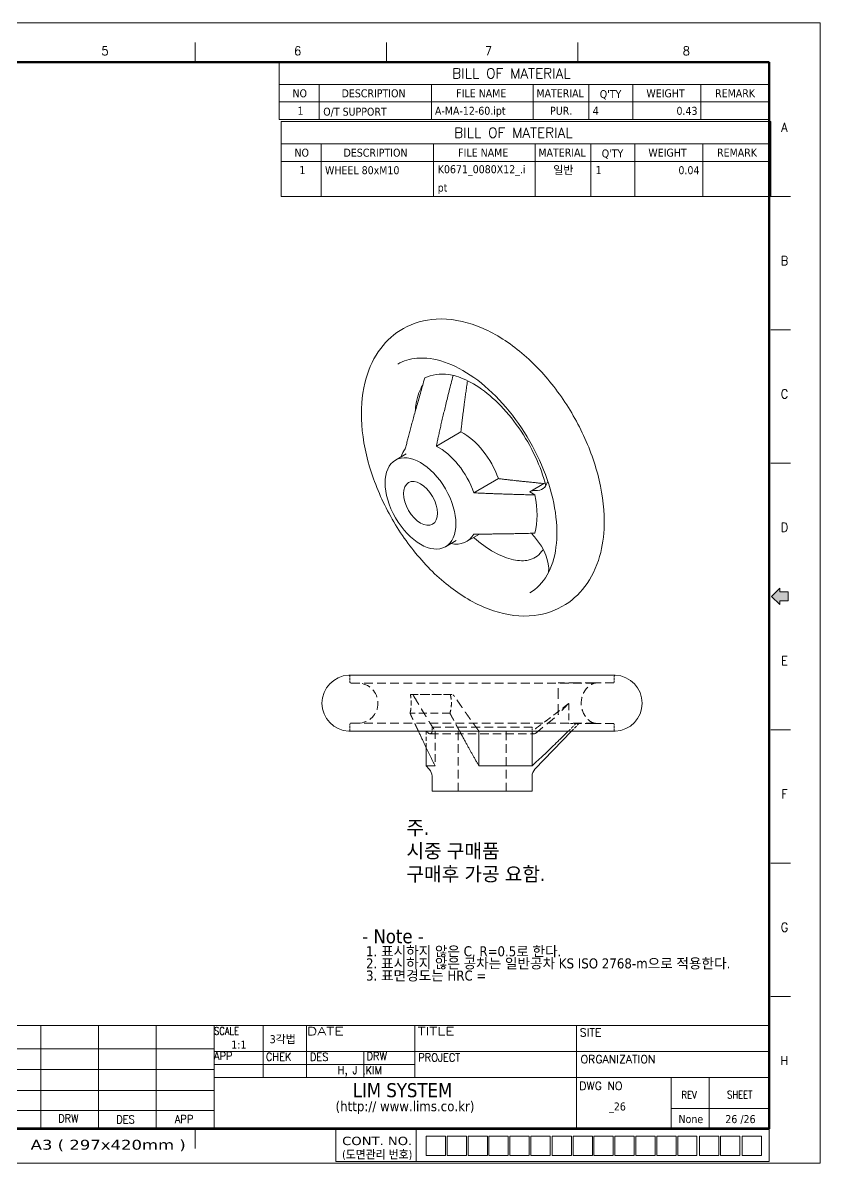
# Model space of a CAD drawing. Header units: millimetres. Extents: x 6 to 414, y 6 to 291.
# Drawn here: x 214.8 to 414, y 6 to 291 of the extents above; entities that cross this region are included whole.
import ezdxf
from ezdxf.enums import TextEntityAlignment as Align

# ---------------------------------------------------------------- set-up
doc = ezdxf.new("R2010")
doc.units = ezdxf.units.MM
doc.linetypes.add('HIDDEN', pattern=[9.525, 6.35, -3.175])
doc.layers.get('0').update_dxf_attribs({"lineweight": 18})
for name, color, linetype, lineweight in [('SkizziergeometrieWIN-ISO', 7, 'Continuous', 50), ('가는실선_A4', 7, 'Continuous', 5), ('굵은실선_A3', 7, 'Continuous', 18), ('제목(ISO)', 7, 'Continuous', 50)]:
    doc.layers.add(name, color=color, linetype=linetype, lineweight=lineweight)
doc.layers.add('가는실선_A3', color=9, linetype='Continuous', lineweight=5, true_color=0x808080)
doc.layers.add('가는파선_A3', color=7, linetype='HIDDEN', lineweight=13, true_color=0x008000)
doc.styles.add('A3_DS_PartList', font='RomanC.shx')
doc.styles.add('A3_DS_TB02', font='tahoma.ttf')
doc.styles.add('ROMANC_61', font='ROMANC.shx')
doc.styles.add('주 텍스트 (ISO)', font='tahoma.ttf')
doc.styles.add('주문자_A3(3.5)', font='tahoma.ttf')
doc.styles.add('텍스트 스타일12', font='tahoma.ttf')
doc.styles.add('텍스트 스타일171', font='ROMANC.shx', dxfattribs={"width": 0.9})
doc.styles.add('텍스트 스타일206', font='ROMANC.shx', dxfattribs={"width": 1.11072})
doc.styles.add('텍스트 스타일208', font='ROMANC.shx', dxfattribs={"width": 1.194322})
doc.styles.add('텍스트 스타일211', font='ROMANC.shx', dxfattribs={"width": 0.9})
doc.styles.add('텍스트 스타일213', font='RomanC.shx', dxfattribs={"width": 0.9})
doc.styles.add('텍스트 스타일233', font='RomanC.shx')
doc.styles.add('텍스트 스타일36', font='ROMANC.shx', dxfattribs={"width": 0.941937})
doc.styles.add('텍스트 스타일42', font='tahoma.ttf', dxfattribs={"width": 1.378837})
doc.styles.add('텍스트 스타일46', font='tahoma.ttf', dxfattribs={"width": 0.862937})
doc.styles.add('텍스트 스타일48', font='tahoma.ttf', dxfattribs={"width": 1.258573})
doc.styles.add('텍스트 스타일65', font='romans.shx', dxfattribs={"width": 0.8})

# ---------------------------------------------------------------- blocks, each defined once
blk = doc.blocks.new('경계 A3_경계')
blk.add_hatch(color=7).paths.add_polyline_path([(405.98, 148.76), (403.92, 148.76), (403.92, 149.72), (401.86, 147.66), (403.92, 145.6), (403.92, 146.56), (405.98, 146.56)])
for p, q in [((403.92, 149.72), (401.86, 147.66)), ((403.92, 148.76), (403.92, 149.72)), ((405.98, 148.76), (403.92, 148.76)), ((405.98, 146.56), (405.98, 148.76)), ((401.86, 147.66), (403.92, 145.6)), ((403.92, 146.56), (405.98, 146.56)), ((403.92, 145.6), (403.92, 146.56)), ((292.99, 6.43), (292.99, 14.6))]:
    blk.add_line(p, q)
at = {"color": 7}
for p, q in [((403.92, 149.72), (401.86, 147.66)), ((403.92, 148.76), (403.92, 149.72)), ((405.98, 148.76), (403.92, 148.76)), ((405.98, 146.56), (405.98, 148.76)), ((401.86, 147.66), (403.92, 145.6)), ((403.92, 145.6), (403.92, 146.56)), ((403.92, 146.56), (405.98, 146.56))]:
    blk.add_line(p, q, dxfattribs=at)
at = {"layer": 'SkizziergeometrieWIN-ISO', "lineweight": 18}
for p, q in [((6, 291), (414, 291)), ((414, 291), (414, 6)), ((414, 6), (6, 6))]:
    blk.add_line(p, q, dxfattribs=at)
at = {"layer": '가는실선_A3', "color": 7}
for p, q in [((257.9, 281.16), (257.9, 286.06)), ((305.67, 281.16), (305.67, 286.06)), ((353.45, 281.16), (353.45, 286.06)), ((401.71, 247.62), (406.61, 247.62)), ((401.71, 214.3), (406.61, 214.3)), ((401.71, 180.98), (406.61, 180.98)), ((401.71, 114.34), (406.61, 114.34)), ((401.71, 81.02), (406.61, 81.02)), ((401.71, 47.7), (406.61, 47.7)), ((257.9, 14.6), (257.9, 9.7)), ((313.09, 14.6), (313.09, 6.55)), ((401.22, 14.6), (401.22, 6.43)), ((315.58, 12.77), (315.58, 7.95)), ((315.58, 12.77), (320.4, 12.77)), ((320.4, 12.77), (320.4, 7.95)), ((320.81, 12.77), (320.81, 7.95)), ((320.81, 12.77), (325.63, 12.77)), ((325.63, 12.77), (325.63, 7.95)), ((326.03, 12.77), (326.03, 7.95)), ((326.03, 12.77), (330.86, 12.77)), ((330.86, 12.77), (330.86, 7.95)), ((331.26, 12.77), (336.09, 12.77)), ((331.26, 12.77), (331.26, 7.95)), ((336.09, 12.77), (336.09, 7.95)), ((336.49, 12.77), (336.49, 7.95)), ((336.49, 12.77), (341.31, 12.77)), ((341.31, 12.77), (341.31, 7.95)), ((341.72, 12.77), (341.72, 7.95)), ((341.72, 12.77), (346.54, 12.77)), ((346.54, 12.77), (346.54, 7.95)), ((347.03, 12.77), (351.86, 12.77)), ((347.03, 12.77), (347.03, 7.95)), ((351.86, 12.77), (351.86, 7.95)), ((352.26, 12.77), (352.26, 7.95)), ((352.26, 12.77), (357.09, 12.77)), ((357.09, 12.77), (357.09, 7.95)), ((357.49, 12.77), (357.49, 7.95)), ((357.49, 12.77), (362.31, 12.77)), ((362.31, 12.77), (362.31, 7.95)), ((362.72, 12.77), (362.72, 7.95)), ((362.72, 12.77), (367.54, 12.77)), ((367.54, 12.77), (367.54, 7.95)), ((367.94, 12.77), (372.77, 12.77)), ((367.94, 12.77), (367.94, 7.95)), ((372.77, 12.77), (372.77, 7.95)), ((373.17, 12.77), (373.17, 7.95)), ((373.17, 12.77), (378, 12.77)), ((378, 12.77), (378, 7.95)), ((378.4, 12.77), (378.4, 7.95)), ((378.4, 12.77), (383.22, 12.77)), ((383.22, 12.77), (383.22, 7.95)), ((383.88, 12.77), (388.7, 12.77)), ((383.88, 12.77), (383.88, 7.95)), ((388.7, 12.77), (388.7, 7.95)), ((389.1, 12.77), (389.1, 7.95)), ((389.1, 12.77), (393.93, 12.77)), ((393.93, 12.77), (393.93, 7.95)), ((394.55, 12.77), (394.55, 7.95)), ((394.55, 12.77), (399.37, 12.77)), ((399.37, 12.77), (399.37, 7.95)), ((292.99, 6.43), (401.22, 6.43)), ((315.58, 7.95), (320.4, 7.95)), ((320.81, 7.95), (325.63, 7.95)), ((326.03, 7.95), (330.86, 7.95)), ((331.26, 7.95), (336.09, 7.95)), ((336.49, 7.95), (341.31, 7.95)), ((341.72, 7.95), (346.54, 7.95)), ((347.03, 7.95), (351.86, 7.95)), ((352.26, 7.95), (357.09, 7.95)), ((357.49, 7.95), (362.31, 7.95)), ((362.72, 7.95), (367.54, 7.95)), ((367.94, 7.95), (372.77, 7.95)), ((373.17, 7.95), (378, 7.95)), ((378.4, 7.95), (383.22, 7.95)), ((383.88, 7.95), (388.7, 7.95)), ((389.1, 7.95), (393.93, 7.95)), ((394.55, 7.95), (399.37, 7.95))]:
    blk.add_line(p, q, dxfattribs=at)
at = {"layer": '가는실선_A3', "color": 7, "lineweight": 60}
for p, q in [((401.22, 281.16), (19.02, 281.16)), ((401.22, 14.6), (401.22, 281.16)), ((19.02, 14.6), (401.22, 14.6))]:
    blk.add_line(p, q, dxfattribs=at)
at = {"layer": '가는실선_A3', "color": 7, "style": '텍스트 스타일36', "width": 0.941937}
for s, p in [('5', (235.33, 283.98)), ('6', (283.45, 283.98)), ('7', (331.14, 283.98)), ('8', (380.55, 283.98)), ('A', (405.08, 264.88)), ('B', (405.08, 231.56)), ('C', (405.08, 198.24)), ('D', (405.08, 164.92)), ('E', (405.08, 131.6)), ('F', (405.08, 98.28)), ('G', (405.08, 64.96)), ('H', (405.08, 31.64))]:
    blk.add_text(s, height=2.2, dxfattribs=at).set_placement(p, align=Align.MIDDLE_CENTER)
at = {"layer": '가는실선_A3', "color": 7}
for s, height, style, width, p, p2 in [('A3 ( 297x420mm )', 2.463, '텍스트 스타일42', 1.378315, (216.76, 9.38), (255.51, 9.38)), ('CONT. NO.', 2.084, '텍스트 스타일48', 1.258564, (294.58, 10.53), (312.09, 10.53)), ('(도면관리 번호)', 2.084, '텍스트 스타일46', 0.982376, (294.58, 7.15), (312.09, 7.15))]:
    blk.add_text(s, height=height, dxfattribs=dict(at, style=style, width=width)).set_placement(p, p2, align=Align.FIT)
blk = doc.blocks.new('제목 블록 A3_표제란')
at = {"layer": '가는실선_A4', "lineweight": 13}
for p, q in [((25.42, 38.66), (269.12, 38.66)), ((208.17, 38.66), (208.17, 13.12)), ((269.12, 38.66), (407.77, 38.63)), ((25.42, 32.81), (269.12, 32.81))]:
    blk.add_line(p, q, dxfattribs=at)
at = {"layer": '가는실선_A4'}
for p, q in [((25.42, 13.12), (25.42, 38.66)), ((52.65, 38.66), (52.65, 13.12)), ((97.69, 38.66), (97.69, 13.12)), ((106.58, 37.75), (104.15, 34.26)), ((109.02, 34.26), (106.58, 37.75)), ((116.56, 13.12), (116.56, 38.69)), ((225.83, 38.66), (225.83, 12.86)), ((240.26, 38.66), (240.26, 12.86)), ((254.69, 38.66), (254.69, 13.12)), ((281.38, 38.66), (281.38, 25.66)), ((292.25, 38.65), (292.25, 25.66)), ((319.29, 38.65), (319.29, 25.66)), ((407.76, 13.12), (407.77, 38.63)), ((104.15, 34.26), (109.02, 34.26)), ((36.93, 32.81), (36.93, 19.82)), ((66.8, 32.81), (66.8, 17.47)), ((82.25, 32.81), (82.25, 17.47)), ((106.58, 31.55), (104.15, 28.06)), ((109.02, 28.06), (106.58, 31.55)), ((306.52, 32.15), (306.52, 25.66)), ((97.69, 30.03), (25.42, 30.03)), ((30.98, 29.24), (32.59, 29.24)), ((31.78, 28.13), (30.98, 29.24)), ((32.59, 29.24), (31.78, 28.13)), ((30.19, 26.66), (31.8, 26.66)), ((30.99, 25.55), (30.19, 26.66)), ((31.8, 26.66), (30.99, 25.55)), ((31.8, 26.66), (33.4, 26.66)), ((32.6, 25.55), (31.8, 26.66)), ((33.4, 26.66), (32.6, 25.55)), ((104.15, 28.06), (109.02, 28.06)), ((106.58, 26.57), (104.15, 23.08)), ((109.02, 23.08), (106.58, 26.57)), ((97.69, 25.05), (25.42, 25.05)), ((29.38, 24.16), (30.98, 24.16)), ((30.18, 23.05), (29.38, 24.16)), ((30.98, 24.16), (30.18, 23.05)), ((30.98, 24.16), (32.59, 24.16)), ((31.79, 23.05), (30.98, 24.16)), ((32.59, 24.16), (31.79, 23.05)), ((32.59, 24.16), (34.2, 24.16)), ((33.39, 23.05), (32.59, 24.16)), ((34.2, 24.16), (33.39, 23.05)), ((104.15, 23.08), (109.02, 23.08)), ((28.59, 21.34), (30.19, 21.34)), ((29.39, 20.23), (28.59, 21.34)), ((30.19, 21.34), (29.39, 20.23)), ((30.19, 21.34), (31.8, 21.34)), ((31, 20.23), (30.19, 21.34)), ((31.8, 21.34), (31, 20.23)), ((31.8, 21.34), (33.41, 21.34)), ((32.6, 20.23), (31.8, 21.34)), ((33.41, 21.34), (32.6, 20.23)), ((33.41, 21.34), (35.01, 21.34)), ((34.21, 20.23), (33.41, 21.34)), ((35.01, 21.34), (34.21, 20.23)), ((106.58, 21.34), (104.15, 17.85)), ((109.02, 17.85), (106.58, 21.34)), ((97.69, 19.82), (25.42, 19.82)), ((36.93, 19.82), (36.93, 13.12)), ((104.15, 17.85), (109.02, 17.85)), ((25.42, 13.12), (407.76, 13.12)), ((208.17, 13.12), (25.42, 13.12))]:
    blk.add_line(p, q, dxfattribs=at)
at = {"layer": '가는실선_A4', "color": 7}
for p, q in [((269.12, 13.12), (269.12, 38.66)), ((359.7, 38.64), (359.69, 13.12)), ((269.12, 32.15), (407.77, 32.15)), ((269.09, 27.68), (25.42, 27.68)), ((407.76, 25.66), (269.12, 25.66)), ((383.36, 25.66), (383.36, 13.12)), ((269.12, 22.4), (25.42, 22.4)), ((269.12, 17.47), (52.65, 17.47)), ((383.36, 17.91), (407.76, 17.92))]:
    blk.add_line(p, q, dxfattribs=at)
at = {"layer": '가는실선_A4', "color": 7, "linetype": 'Continuous'}
blk.add_line((392.85, 25.66), (392.85, 13.12), dxfattribs=at)
at = {"layer": '가는실선_A4'}
for centre, start, end in [((30.81, 31.11), 0, 180), ((32.21, 31.11), 180, 0)]:
    blk.add_arc(centre, 0.698, start, end, dxfattribs=at)
at = {"layer": '제목(ISO)', "color": 208, "lineweight": 5, "true_color": 0x400040}
blk.add_line((269.12, 28.95), (319.29, 28.95), dxfattribs=at)
at = {"layer": '가는실선_A3', "color": 7, "style": '텍스트 스타일12'}
blk.add_attdef('질량\\P1;_001', (38.45, 15.71), '', height=2, dxfattribs=at)
at = {"layer": '가는실선_A4', "color": 7}
for s, height, style, width, p in [('SCALE', 1.911, '텍스트 스타일65', 0.8, (269.12, 36.36)), ('CLASS OF FINISH', 2, '텍스트 스타일171', 0.9, (26.97, 34.81)), ('GENERAL TOL(MACHINE)', 2, '텍스트 스타일171', 0.9, (53.76, 34.67)), ('4', 1.5, '텍스트 스타일211', 0.9, (105.83, 34.98)), ('OVER0.5', 1.5, '텍스트 스타일211', 0.9, (54.63, 30.6)), ('UNDER6', 1.5, '텍스트 스타일211', 0.9, (69.75, 30.85)), ('APP', 2, '텍스트 스타일171', 0.9, (269.12, 30.05)), ('CHEK', 2, '텍스트 스타일171', 0.9, (282.07, 29.86)), ('DES', 2, '텍스트 스타일171', 0.9, (293.07, 29.82)), ('DRW', 2, '텍스트 스타일171', 0.9, (307.23, 30.03)), ('PROJECT', 2, '텍스트 스타일171', 0.9, (320.13, 29.68)), ('50S', 1.5, '텍스트 스타일211', 0.9, (42.49, 28.11)), ('6', 1.5, '텍스트 스타일211', 0.9, (56.81, 28.15)), ('30', 1.5, '텍스트 스타일211', 0.9, (71.73, 28.22)), ('3', 1.5, '텍스트 스타일211', 0.9, (105.83, 28.78)), ('H, J ,KIM', 2, '텍스트 스타일171', 0.9, (300.03, 26.54)), ('12.5S', 1.5, '텍스트 스타일211', 0.9, (42.49, 25.76)), ('30', 1.5, '텍스트 스타일211', 0.9, (56.81, 25.8)), ('120', 1.5, '텍스트 스타일211', 0.9, (71.73, 25.86)), ('3.2S', 1.5, '텍스트 스타일211', 0.9, (42.49, 23.12)), ('120', 1.5, '텍스트 스타일211', 0.9, (56.81, 23.16)), ('315', 1.5, '텍스트 스타일211', 0.9, (71.73, 23.23)), ('2', 1.5, '텍스트 스타일211', 0.9, (105.83, 23.8)), ('0.8S', 1.5, '텍스트 스타일211', 0.9, (42.49, 20.48)), ('160', 1.5, '텍스트 스타일211', 0.9, (56.81, 20.52)), ('1000', 1.5, '텍스트 스타일213', 0.9, (71.72, 20.59)), ('1', 1.5, '텍스트 스타일211', 0.9, (105.83, 18.57)), ('REV', 1.911, '텍스트 스타일65', 0.8, (385.9, 20.39)), ('SHEET', 1.911, '텍스트 스타일65', 0.8, (397.3, 20.42)), ('Weight', 2, '텍스트 스타일171', 0.9, (26.97, 15.76)), ('315', 1.5, '텍스트 스타일213', 0.9, (56.81, 17.94)), ('2000', 1.5, '텍스트 스타일211', 0.9, (71.72, 18.01)), ('OVER 2000', 1.5, '텍스트 스타일211', 0.9, (56.81, 13.87)), ('50S', 1.5, '텍스트 스타일211', 0.9, (71.73, 13.94)), ('REV NO', 2, '텍스트 스타일171', 0.9, (101.23, 14.1)), ('REVISION NOTE', 2, '텍스트 스타일171', 0.9, (148.38, 14.33)), ('DATE', 2, '텍스트 스타일171', 0.9, (213.9, 14.44)), ('DRW', 2, '텍스트 스타일171', 0.9, (230.19, 14.46)), ('DES', 2, '텍스트 스타일171', 0.9, (244.7, 14.2)), ('APP', 2, '텍스트 스타일171', 0.9, (259.32, 14.27))]:
    blk.add_text(s, height=height, dxfattribs=dict(at, style=style, width=width)).set_placement(p)
for s, style, width, p, p2 in [('DATE', '텍스트 스타일208', 1.22262, (292.31, 36.23), (301.51, 36.23)), ('TITLE', '텍스트 스타일206', 1.136317, (320.02, 36.23), (329.22, 36.23))]:
    blk.add_text(s, height=2, dxfattribs=dict(at, style=style, width=width)).set_placement(p, p2, align=Align.FIT)
at = {"layer": '가는실선_A4', "color": 7, "style": '텍스트 스타일233'}
for s, p in [('SITE', (360.5, 35.93)), ('ORGANIZATION', (360.7, 29.24)), ('DWG NO', (360.36, 22.57))]:
    blk.add_text(s, height=2, dxfattribs=at).set_placement(p)
at = {"layer": '가는실선_A4', "color": 7}
for s, insert, char_height, attachment_point, style in [('\\fTahoma|b0|i0;\\H2.0000;3각법', (283.03, 35.14), 2, 4, '주문자_A3(3.5)'), ('\\fAIGDT|b0|i0;\\W0.90;\\H1.5000;`\\fTahoma|b0|i0;\\W0.90;\\H1.5000;0.2', (85.63, 30.47), 1.5, 7, 'ROMANC_61'), ('\\fAIGDT|b0|i0;\\W0.90;\\H1.5000;`\\fTahoma|b0|i0;\\W0.90;\\H1.5000;0.1', (85.63, 27.69), 1.5, 7, 'ROMANC_61'), ('\\fAIGDT|b0|i0;\\W0.90;\\H1.5000;`\\fTahoma|b0|i0;\\W0.90;\\H1.5000;0.3', (85.63, 25.34), 1.5, 7, 'ROMANC_61'), ('\\fAIGDT|b0|i0;\\W0.90;\\H1.5000;`\\fTahoma|b0|i0;\\W0.90;\\H1.5000;0.5', (85.63, 22.71), 1.5, 7, 'ROMANC_61'), ('\\fAIGDT|b0|i0;\\W0.90;\\H1.5000;`\\fTahoma|b0|i0;\\W0.90;\\H1.5000;0.8', (85.62, 20.06), 1.5, 7, 'ROMANC_61'), ('\\fAIGDT|b0|i0;\\W0.90;\\H1.5000;`\\fTahoma|b0|i0;\\W0.90;\\H1.5000;1.2', (85.62, 17.48), 1.5, 7, 'ROMANC_61'), ('\\fAIGDT|b0|i0;\\W0.90;\\H1.5000;`\\fTahoma|b0|i0;\\W0.90;\\H1.5000;1.5', (85.63, 13.42), 1.5, 7, 'ROMANC_61')]:
    blk.add_mtext(s, dxfattribs=dict(at, insert=insert, char_height=char_height, attachment_point=attachment_point, style=style))
at = {"layer": '가는실선_A4', "char_height": 2, "style": '주 텍스트 (ISO)'}
for s, insert, attachment_point in [('\\fTahoma|b0|i0;\\H2.0000;_26 ', (369.91, 18.11), 5), ('\\fTahoma|b0|i0;\\H2.0000;26 /26 ', (400.63, 16.28), 2)]:
    blk.add_mtext(s, dxfattribs=dict(at, insert=insert, attachment_point=attachment_point))
at = {"layer": '가는실선_A4', "color": 7, "style": '텍스트 스타일12'}
blk.add_attdef('SCALE_001', (273.43, 32.87), '', height=2, dxfattribs=at)
blk.add_attdef('설명', text='', height=2, dxfattribs=at).set_placement((331.27, 35.73), align=Align.MIDDLE_LEFT)
blk.add_attdef('프로젝트', text='', height=2, dxfattribs=at).set_placement((340.77, 28.27), align=Align.MIDDLE_CENTER)
at = {"layer": '가는실선_A4', "style": '텍스트 스타일12'}
blk.add_attdef('리비전_번호_001', (385.16, 14.29), '', height=2, dxfattribs=at)
at = {"layer": '제목(ISO)', "char_height": 3.5, "attachment_point": 1, "style": '주 텍스트 (ISO)'}
for s, insert, line_spacing_factor in [('- Note -\\P{\\H0.71429x; 1. \\fGulim|b0|i0|c129|p50;표시하지 않은 \\fTahoma|b0|i0|c129|p34;C, R=0.5\\fGulim|b0|i0|c129|p50;로 한다\\fTahoma|b0|i0|c129|p34;.\\H1.54068x; \\H0.64906x;\\P 2. \\fGulim|b0|i0|c129|p50;표시하지 않은 공차는 일반공차 \\fTahoma|b0|i0|c129|p34;KS ISO 2768-m\\fGulim|b0|i0|c129|p50;으로 적용한다\\fTahoma|b0|i0|c129|p34;.\\H1.32612x; \\H0.75408x;\\P 3. \\fGulim|b0|i0|c129|p50;표면경도는 \\fTahoma|b0|i0|c129|p34;HRC = \\H1.31974x; }', (306.15, 62.72), 0.727683), ('{\\H1x;    LIM SYSTEM\\H0.71429x;  \\P (http:// www.lims.co.kr)\\H1.44773x; }', (298.53, 24.26), 0.771785)]:
    blk.add_mtext(s, dxfattribs=dict(at, insert=insert, line_spacing_factor=line_spacing_factor))
at = {"layer": '제목(ISO)', "style": '텍스트 스타일12'}
for tag, p in [('관리자', (373.93, 36.39)), ('공급업자', (383.08, 28.64))]:
    blk.add_attdef(tag, text='', height=2, dxfattribs=at).set_placement(p, align=Align.TOP_LEFT)
blk = doc.blocks.new('BILL OF MATERIAL6')
at = {"layer": '가는실선_A4'}
for p, q in [((401.22, 281.16), (278.87, 281.16)), ((278.87, 281.16), (278.87, 275.59)), ((401.22, 281.16), (401.22, 275.59)), ((401.22, 275.59), (278.87, 275.59)), ((278.87, 275.59), (278.87, 271.21)), ((288.87, 275.59), (288.87, 271.21)), ((316.87, 275.59), (316.87, 271.21)), ((342.27, 275.59), (342.27, 271.21)), ((356.22, 275.59), (356.22, 271.21)), ((367.22, 275.59), (367.22, 271.21)), ((384.22, 275.59), (384.22, 271.21)), ((401.22, 275.59), (401.22, 271.21)), ((401.22, 271.21), (278.87, 271.21)), ((278.87, 271.21), (278.87, 266.83)), ((288.87, 271.21), (288.87, 266.83)), ((316.87, 271.21), (316.87, 266.83)), ((342.27, 271.21), (342.27, 266.83)), ((356.22, 271.21), (356.22, 266.83)), ((367.22, 271.21), (367.22, 266.83)), ((384.22, 271.21), (384.22, 266.83)), ((401.22, 271.21), (401.22, 266.83)), ((401.22, 266.83), (278.87, 266.83))]:
    blk.add_line(p, q, dxfattribs=at)
at = {"layer": '가는실선_A4', "color": 7, "attachment_point": 7}
for s, insert, char_height, style in [('BILL OF MATERIAL', (322.09, 277.12), 2.5, 'A3_DS_PartList'), ('NO', (282.18, 272.34), 2, 'A3_DS_TB02'), ('DESCRIPTION', (294.44, 272.34), 2, 'A3_DS_TB02'), ('FILE NAME', (323.08, 272.4), 2, 'A3_DS_TB02'), ('MATERIAL', (343.11, 272.4), 2, 'A3_DS_TB02'), ("Q'TY", (358.93, 271.83), 2, 'A3_DS_TB02'), ('WEIGHT', (370.58, 272.34), 2, 'A3_DS_TB02'), ('REMARK', (387.75, 272.4), 2, 'A3_DS_TB02'), ('1', (283.42, 268.02), 2, 'A3_DS_TB02'), ('O/T SUPPORT', (289.86, 267.54), 2, 'A3_DS_TB02'), ('A-MA-12-60.ipt', (317.76, 267.45), 2, 'A3_DS_TB02'), ('PUR.', (346.52, 267.98), 2, 'A3_DS_TB02'), ('4', (357.17, 268.02), 2, 'A3_DS_TB02'), ('0.43', (378.1, 267.96), 2, 'A3_DS_TB02')]:
    blk.add_mtext(s, dxfattribs=dict(at, insert=insert, char_height=char_height, style=style))
blk = doc.blocks.new('BILL OF MATERIAL7')
at = {"layer": '가는실선_A4'}
for p, q in [((401.71, 266.32), (279.36, 266.32)), ((279.36, 266.32), (279.36, 260.76)), ((401.71, 266.32), (401.71, 260.76)), ((401.71, 260.76), (279.36, 260.76)), ((279.36, 260.76), (279.36, 256.38)), ((289.36, 260.76), (289.36, 256.38)), ((317.36, 260.76), (317.36, 256.38)), ((342.76, 260.76), (342.76, 256.38)), ((356.71, 260.76), (356.71, 256.38)), ((367.71, 260.76), (367.71, 256.38)), ((384.71, 260.76), (384.71, 256.38)), ((401.71, 260.76), (401.71, 256.38)), ((401.71, 256.38), (279.36, 256.38)), ((279.36, 256.38), (279.36, 247.62)), ((289.36, 256.38), (289.36, 247.62)), ((317.36, 256.38), (317.36, 247.62)), ((342.76, 256.38), (342.76, 247.62)), ((356.71, 256.38), (356.71, 247.62)), ((367.71, 256.38), (367.71, 247.62)), ((384.71, 256.38), (384.71, 247.62)), ((401.71, 256.38), (401.71, 247.62)), ((401.71, 247.62), (279.36, 247.62))]:
    blk.add_line(p, q, dxfattribs=at)
at = {"layer": '가는실선_A4', "color": 7, "attachment_point": 7}
for s, insert, char_height, style in [('BILL OF MATERIAL', (322.58, 262.29), 2.5, 'A3_DS_PartList'), ('NO', (282.67, 257.5), 2, 'A3_DS_TB02'), ('DESCRIPTION', (294.93, 257.5), 2, 'A3_DS_TB02'), ('FILE NAME', (323.57, 257.57), 2, 'A3_DS_TB02'), ('MATERIAL', (343.6, 257.57), 2, 'A3_DS_TB02'), ("Q'TY", (359.42, 257), 2, 'A3_DS_TB02'), ('WEIGHT', (371.07, 257.51), 2, 'A3_DS_TB02'), ('REMARK', (388.24, 257.57), 2, 'A3_DS_TB02'), ('1', (283.91, 253.19), 2, 'A3_DS_TB02'), ('WHEEL 80xM10', (290.3, 253.12), 2, 'A3_DS_TB02'), ('K0671_0080X12_.i', (318.46, 252.76), 2, 'A3_DS_TB02'), ('일반', (347.32, 253.03), 2, 'A3_DS_TB02'), ('1', (357.91, 253.19), 2, 'A3_DS_TB02'), ('0.04', (378.59, 253.13), 2, 'A3_DS_TB02'), ('pt', (318.44, 248.24), 2, 'A3_DS_TB02')]:
    blk.add_mtext(s, dxfattribs=dict(at, insert=insert, char_height=char_height, style=style))

msp = doc.modelspace()

# ---------------------------------------------------------------- linework, layer by layer
at = {"layer": '가는파선_A3', "ltscale": 0.059179}
for p, q in [((296.53, 126.24), (296.53, 127.67)), ((362.53, 126.24), (362.53, 127.67)), ((296.53, 114.24), (296.53, 115.68)), ((362.53, 114.24), (362.53, 115.68))]:
    msp.add_line(p, q, dxfattribs=at)
at = {"layer": '가는파선_A3', "ltscale": 0.342728}
for p, q in [((296.81, 125.96), (357.47, 125.96)), ((296.81, 115.96), (357.47, 115.96))]:
    msp.add_line(p, q, dxfattribs=at)
at = {"layer": '가는파선_A3', "ltscale": 0.319446}
msp.add_line((353.2, 126.01), (348.53, 126.01), dxfattribs=at)
at = {"layer": '가는파선_A3', "ltscale": 0.416672}
msp.add_line((348.53, 118.07), (348.53, 126.01), dxfattribs=at)
at = {"layer": '가는파선_A3', "ltscale": 0.302147}
for p, q in [((357.17, 126.01), (353.2, 126.01)), ((357.17, 115.91), (353.2, 115.91))]:
    msp.add_line(p, q, dxfattribs=at)
at = {"layer": '가는파선_A3', "ltscale": 0.3295}
for p, q in [((362.41, 126.01), (357.17, 126.01)), ((362.41, 115.91), (357.17, 115.91))]:
    msp.add_line(p, q, dxfattribs=at)
at = {"layer": '가는파선_A3', "ltscale": 0.104534}
for p, q in [((357.87, 125.96), (357.47, 125.96)), ((357.47, 115.96), (357.87, 115.96))]:
    msp.add_line(p, q, dxfattribs=at)
at = {"layer": '가는파선_A3', "ltscale": 0.001967}
for p, q in [((357.87, 125.96), (357.87, 126.01)), ((357.87, 115.91), (357.87, 115.96))]:
    msp.add_line(p, q, dxfattribs=at)
at = {"layer": '가는파선_A3', "ltscale": 0.304892}
msp.add_line((311.62, 123.11), (321.6, 123.11), dxfattribs=at)
at = {"layer": '가는파선_A3', "ltscale": 0.306118}
msp.add_line((321.87, 123.16), (311.85, 123.16), dxfattribs=at)
at = {"layer": '가는파선_A3', "ltscale": 0.26133}
msp.add_line((351.17, 120.89), (351.17, 115.91), dxfattribs=at)
at = {"layer": '가는파선_A3', "ltscale": 0.304445}
msp.add_line((321.5, 118.47), (311.53, 118.47), dxfattribs=at)
at = {"layer": '가는파선_A3', "ltscale": 0.385562}
msp.add_line((342.85, 113.42), (348.53, 118.07), dxfattribs=at)
at = {"layer": '가는파선_A3', "ltscale": 0.343569}
msp.add_line((317.03, 114.96), (342.03, 114.96), dxfattribs=at)
at = {"layer": '가는파선_A3', "ltscale": 0.047581}
for p, q in [((317.03, 113.81), (317.03, 114.96)), ((342.03, 113.81), (342.03, 114.96))]:
    msp.add_line(p, q, dxfattribs=at)
at = {"layer": '가는파선_A3', "ltscale": 0.335958}
for p, q in [((323.53, 98.96), (323.53, 114.96)), ((335.53, 98.96), (335.53, 114.96))]:
    msp.add_line(p, q, dxfattribs=at)
at = {"layer": '가는파선_A3', "ltscale": 0.100593}
msp.add_line((353.2, 115.91), (351.17, 115.91), dxfattribs=at)
at = {"layer": '가는파선_A3', "ltscale": 0.111402}
msp.add_line((351.86, 113.96), (353.73, 115.91), dxfattribs=at)
at = {"layer": '가는파선_A3', "ltscale": 0.425245}
msp.add_line((317.81, 113.98), (315.53, 113.98), dxfattribs=at)
at = {"layer": '가는파선_A3', "ltscale": 0.036399}
msp.add_line((316.22, 113.42), (315.53, 113.98), dxfattribs=at)
at = {"layer": '가는파선_A3', "ltscale": 0.166947}
msp.add_line((315.53, 109.94), (315.53, 113.98), dxfattribs=at)
at = {"layer": '가는파선_A3', "ltscale": 0.329826}
msp.add_line((316.53, 113.31), (342.53, 113.31), dxfattribs=at)
at = {"layer": '가는파선_A3', "ltscale": 0.303321}
msp.add_line((317.81, 113.98), (317.81, 105.31), dxfattribs=at)
at = {"layer": '가는파선_A3', "ltscale": 0.340196}
msp.add_line((342.02, 113.98), (328.76, 113.98), dxfattribs=at)
at = {"layer": '가는파선_A3', "ltscale": 0.000441655}
for p, q in [((328.76, 113.98), (328.76, 113.96)), ((342.02, 113.98), (342.02, 113.96))]:
    msp.add_line(p, q, dxfattribs=at)
at = {"layer": '가는파선_A3', "ltscale": 0.018079}
for centre, start, end in [((296.25, 127.67), 0, 90), ((296.81, 126.24), 180, 270), ((362.81, 127.67), 90, 180), ((296.25, 114.24), 270, 0), ((296.81, 115.68), 90, 180), ((362.81, 114.24), 180, 270)]:
    msp.add_arc(centre, 0.28, start, end, dxfattribs=at)
at = {"layer": '가는파선_A3', "ltscale": 0.329826}
msp.add_arc((298.53, 120.96), 5, 270, 90, dxfattribs=at)
at = {"layer": '가는파선_A3', "ltscale": 0.011056}
for centre, start, end in [((362.25, 126.24), 304.7719, 0), ((362.25, 115.68), 0, 55.2281)]:
    msp.add_arc(centre, 0.28, start, end, dxfattribs=at)
at = {"layer": '가는파선_A3', "ltscale": 0.014078}
for centre, start, end in [((316.53, 113.81), 230.6931, 270), ((342.53, 113.81), 270, 309.3069)]:
    msp.add_arc(centre, 0.5, start, end, dxfattribs=at)
at = {"layer": '가는파선_A3', "ltscale": 0.032363}
for centre, start, end in [((316.53, 113.81), 270, 0), ((342.53, 113.81), 180, 270)]:
    msp.add_arc(centre, 0.5, start, end, dxfattribs=at)
at = {"layer": '가는파선_A3', "ltscale": 0.314794}
msp.add_open_spline([(357.7, 115.96), (357.54, 115.96), (357.27, 116.03), (356.63, 116.36), (356.29, 116.6), (355.6, 117.29), (355.27, 117.71), (354.72, 118.73), (354.51, 119.3), (354.29, 120.52), (354.28, 121.15), (354.45, 122.36), (354.62, 122.92), (355.1, 123.93), (355.39, 124.36), (356.04, 125.1), (356.39, 125.38), (357.06, 125.8), (357.37, 125.92), (357.63, 125.96), (357.67, 125.96), (357.7, 125.96)], degree=3, knots=[-6.151856, -6.151856, -6.151856, -6.151856, -5.894008, -5.894008, -5.66732, -5.66732, -5.453285, -5.453285, -5.234245, -5.234245, -5.017044, -5.017044, -4.807906, -4.807906, -4.605127, -4.605127, -4.386948, -4.386948, -4.133196, -4.133196, -4.077087, -4.077087, -4.077087, -4.077087], dxfattribs=at)
at = {"layer": '가는파선_A3', "ltscale": 0.034729}
msp.add_open_spline([(357.17, 126.01), (357.25, 125.99), (357.32, 125.97), (357.41, 125.96), (357.44, 125.96), (357.47, 125.96)], degree=3, knots=[-0.70532778, -0.70532778, -0.70532778, -0.70532778, -0.66409177, -0.66409177, -0.64143132, -0.64143132, -0.64143132, -0.64143132], dxfattribs=at)
at = {"layer": '가는파선_A3', "ltscale": 0.199642}
for points, knots in [([(311.53, 118.47), (311.59, 118.67), (311.63, 118.87), (311.73, 119.35), (311.78, 119.67), (311.84, 120.32), (311.85, 120.65), (311.85, 121.26), (311.84, 121.6), (311.78, 122.25), (311.73, 122.57), (311.66, 122.93), (311.64, 123.02), (311.62, 123.11)], [1.2533338, 1.2533338, 1.2533338, 1.2533338, 1.3169379, 1.3169379, 1.408545, 1.408545, 1.5001521, 1.5001521, 1.5917592, 1.5917592, 1.6833663, 1.6833663, 1.7107385, 1.7107385, 1.7107385, 1.7107385]), ([(321.6, 123.11), (321.62, 123.02), (321.64, 122.93), (321.72, 122.57), (321.78, 122.25), (321.85, 121.6), (321.87, 121.26), (321.87, 120.65), (321.85, 120.32), (321.78, 119.67), (321.72, 119.35), (321.62, 118.87), (321.56, 118.67), (321.5, 118.47)], [1.2895656, 1.2895656, 1.2895656, 1.2895656, 1.3169379, 1.3169379, 1.408545, 1.408545, 1.5001521, 1.5001521, 1.5917592, 1.5917592, 1.6833663, 1.6833663, 1.7469704, 1.7469704, 1.7469704, 1.7469704])]:
    msp.add_open_spline(points, degree=3, knots=knots, dxfattribs=at)
at = {"layer": '가는파선_A3', "ltscale": 0.085208}
for points, knots in [([(311.62, 123.11), (311.7, 123.14), (311.78, 123.16), (311.98, 123.16), (312.14, 123.09), (312.35, 122.91), (312.44, 122.8), (312.52, 122.66)], [-1.0434145, -1.0434145, -1.0434145, -1.0434145, -0.9959347, -0.9959347, -0.9104067, -0.9104067, -0.8493835, -0.8493835, -0.8493835, -0.8493835]), ([(322.64, 122.66), (322.55, 122.8), (322.44, 122.91), (322.2, 123.09), (322.02, 123.16), (321.78, 123.16), (321.69, 123.14), (321.6, 123.11)], [-0.4779151, -0.4779151, -0.4779151, -0.4779151, -0.4168919, -0.4168919, -0.331364, -0.331364, -0.2838841, -0.2838841, -0.2838841, -0.2838841])]:
    msp.add_open_spline(points, degree=3, knots=knots, dxfattribs=at)
at = {"layer": '가는파선_A3', "ltscale": 0.376614}
for points, weights in [([(312.52, 122.66), (315.89, 116.94), (317.81, 113.98)], [1.05817417709, 1.36075552678, 1.59670610043]), ([(328.76, 113.98), (326.54, 116.94), (322.64, 122.66)], [1.59670609946, 1.36075552595, 1.05817417645])]:
    msp.add_rational_spline(points, weights, degree=2, dxfattribs=at)
at = {"layer": '가는파선_A3', "ltscale": 0.3011}
msp.add_rational_spline([(351.17, 120.89), (345.54, 116.49), (342.02, 113.98)], [1.11571812279, 1.36630858841, 1.56753502487], degree=2, dxfattribs=at)
at = {"layer": '가는파선_A3', "ltscale": 0.387622}
msp.add_open_spline([(351.17, 120.89), (350.67, 120.39), (350.22, 119.93), (349.48, 119.14), (349.13, 118.75), (348.66, 118.22), (348.53, 118.07), (348.53, 118.07)], degree=3, knots=[0.4173748, 0.4173748, 0.4173748, 0.4173748, 0.6523298, 0.6523298, 0.8891294, 0.8891294, 1.125929, 1.125929, 1.125929, 1.125929], dxfattribs=at)
at = {"layer": '가는파선_A3', "ltscale": 0.33506}
for points, weights in [([(313.63, 113.96), (312.67, 116), (311.53, 118.47)], [1.06399392592, 1.05695514828, 1.04103075114]), ([(321.5, 118.47), (322.82, 116), (323.92, 113.96)], [1.04103075103, 1.05695514818, 1.06399392583])]:
    msp.add_rational_spline(points, weights, degree=2, dxfattribs=at)
at = {"layer": '가는파선_A3', "ltscale": 0.113916}
msp.add_rational_spline([(351.05, 113.96), (351.99, 114.89), (353.01, 115.91)], [1.05147743437, 1.04750581007, 1.04170269539], degree=2, dxfattribs=at)
at = {"layer": '가는파선_A3', "ltscale": 0.034728}
msp.add_open_spline([(357.47, 115.96), (357.39, 115.96), (357.29, 115.94), (357.17, 115.91)], degree=3, dxfattribs=at)
at = {"layer": '굵은실선_A3'}
for p, q in [((324.24, 188.75), (318.11, 185.21)), ((307.91, 181.71), (310.59, 183.26)), ((333.61, 177.08), (327.48, 173.54)), ((344.97, 175.86), (341.45, 173.82)), ((344.95, 175.86), (345.29, 176.05)), ((341.45, 173.82), (342.75, 173.01)), ((325.65, 161.36), (328.88, 163.22)), ((320.41, 160.06), (323.09, 161.61)), ((362.81, 127.95), (296.25, 127.95)), ((296.25, 113.96), (362.81, 113.96)), ((328.76, 113.96), (328.76, 105.31)), ((342.02, 113.96), (342.02, 105.31)), ((342.73, 104.48), (351.86, 113.96)), ((315.53, 105.31), (315.53, 109.94)), ((317.81, 105.31), (315.53, 105.31)), ((316.34, 104.48), (315.53, 105.31)), ((317.03, 98.96), (317.03, 102.74)), ((342.02, 105.31), (328.76, 105.31)), ((342.03, 98.96), (342.03, 102.74)), ((317.03, 98.96), (342.03, 98.96))]:
    msp.add_line(p, q, dxfattribs=at)
for centre, radius, start, end in [((296.53, 120.96), 7, 92.388, 267.612), ((296.25, 127.67), 0.28, 90, 92.388), ((362.81, 127.67), 0.28, 87.612, 90), ((362.53, 120.96), 7, 272.388, 87.612), ((296.25, 114.24), 0.28, 267.612, 270), ((362.81, 114.24), 0.28, 270, 272.388), ((314.53, 102.74), 2.5, 0, 43.8881), ((344.53, 102.74), 2.5, 136.1119, 180)]:
    msp.add_arc(centre, radius, start, end, dxfattribs=at)
for centre, major_axis, start_param, end_param in [((327.96, 178.86), (-13.33, 23.09), 5.866063, 6.238915), ((324.78, 177.02), (7, -12.12), 1.253958, 2.411233), ((318.65, 173.48), (-7, 12.12), 0.206761, 0.467146), ((318.65, 173.48), (7, -12.12), 1.253958, 2.411233), ((345.24, 166.79), (-4, 6.93), 5.927563, 6.232077), ((340.52, 181.38), (4, -6.93), 5.927563, 6.787237), ((326.15, 177.81), (12.1, -20.95), 0.540704, 1.030092), ((318.65, 173.48), (7, -12.12), 5.816039, 6.600023), ((345.24, 166.79), (-4, 6.93), 1.728048, 1.926419), ((340.52, 157.63), (4, -6.93), 0.6717, 1.926419)]:
    msp.add_ellipse(centre, major_axis=major_axis, ratio=0.57735, start_param=start_param, end_param=end_param, dxfattribs=at)
for major_axis in [(-6.25, 10.83), (-3, 5.2)]:
    msp.add_ellipse((314.16, 170.89), major_axis=major_axis, ratio=0.57735, dxfattribs=at)
for points, knots in [([(360.05, 166.4), (360.05, 170.23), (359.48, 174.22), (357.35, 182.19), (355.8, 186.19), (351.92, 193.79), (349.59, 197.41), (344.35, 203.98), (341.43, 206.93), (335.17, 211.88), (331.83, 213.88), (325.01, 216.49), (321.51, 217.16), (315.2, 216.79), (312.37, 216.01), (307.66, 213.35), (305.73, 211.63), (302.54, 207.41), (301.34, 204.88), (299.63, 198.97), (299.28, 195.51), (299.55, 188.07), (300.25, 184.05), (302.62, 176.07), (304.28, 172.11), (308.35, 164.6), (310.76, 161.05), (316.14, 154.64), (319.12, 151.79), (325.48, 147.08), (328.87, 145.23), (335.7, 142.96), (339.16, 142.48), (345.32, 143.21), (348.03, 144.13), (352.53, 147), (354.36, 148.82), (357.38, 153.23), (358.49, 155.87), (359.77, 161.13), (360.05, 163.73), (360.05, 166.4)], [0, 0, 0, 0, 0.348395, 0.348395, 0.696629, 0.696629, 1.041372, 1.041372, 1.387326, 1.387326, 1.737421, 1.737421, 2.074566, 2.074566, 2.350538, 2.350538, 2.594741, 2.594741, 2.86248, 2.86248, 3.183742, 3.183742, 3.533206, 3.533206, 3.880848, 3.880848, 4.225466, 4.225466, 4.57189, 4.57189, 4.922145, 4.922145, 5.254038, 5.254038, 5.522729, 5.522729, 5.767194, 5.767194, 6.040756, 6.040756, 6.283185, 6.283185, 6.283185, 6.283185]), ([(341.47, 148.55), (343.23, 149.57), (344.7, 151.08), (346.91, 154.96), (347.66, 157.31), (348.34, 162.59), (348.29, 165.52), (347.4, 171.67), (346.56, 174.89), (344.18, 181.31), (342.64, 184.5), (339.01, 190.53), (336.92, 193.37), (332.4, 198.39), (329.98, 200.58), (325.05, 204.08), (322.55, 205.4), (317.71, 207.04), (315.38, 207.36), (311.5, 207.03), (309.89, 206.53), (308.47, 205.71)], [5.497787, 5.497787, 5.497787, 5.497787, 5.823335, 5.823335, 6.144694, 6.144694, 6.463414, 6.463414, 6.782048, 6.782048, 7.100925, 7.100925, 7.419886, 7.419886, 7.738722, 7.738722, 8.057311, 8.057311, 8.376244, 8.376244, 8.63938, 8.63938, 8.63938, 8.63938]), ([(345.48, 175.37), (344.85, 177.72), (343.96, 180.15), (341.69, 185.04), (340.28, 187.5), (337.11, 192.05), (335.35, 194.14), (331.73, 197.72), (329.86, 199.21), (326.28, 201.46), (324.57, 202.24), (322.38, 202.88), (321.76, 203.01), (321.17, 203.08)], [0.350004, 0.350004, 0.350004, 0.350004, 0.632806, 0.632806, 0.931479, 0.931479, 1.230196, 1.230196, 1.525082, 1.525082, 1.814008, 1.814008, 1.939072, 1.939072, 1.939072, 1.939072]), ([(314.7, 200.43), (314, 199.37), (313.4, 197.88), (312.96, 195.31), (312.88, 194.59), (312.83, 193.84)], [2.6364295, 2.6364295, 2.6364295, 2.6364295, 2.9631757, 2.9631757, 3.0771708, 3.0771708, 3.0771708, 3.0771708]), ([(327.43, 162.38), (329.13, 160.88), (330.87, 159.64), (334.26, 157.75), (335.91, 157.12), (338.83, 156.5), (340.08, 156.51), (342.47, 157.03), (343.47, 157.65), (344.54, 159.02), (344.67, 159.21), (344.81, 159.42)], [4.454038, 4.454038, 4.454038, 4.454038, 4.72935, 4.72935, 5.017411, 5.017411, 5.31541, 5.31541, 5.727073, 5.727073, 5.790057, 5.790057, 5.790057, 5.790057])]:
    msp.add_open_spline(points, degree=3, knots=knots, dxfattribs=at)
for points, weights in [([(322.28, 202.88), (319.33, 191.17), (318.11, 185.21)], [1.0410777369, 1.10095384446, 1.03499988374]), ([(310.36, 184.52), (311.83, 190.51), (315.23, 202.26)], [1.03499988376, 1.10097971151, 1.04103075114]), ([(324.24, 188.75), (324.73, 193.43), (325.89, 201.56)], [1.59670609946, 1.3724462724, 1.08799486273]), ([(344.97, 175.86), (337.88, 176.55), (333.61, 177.08)], [1.11571812279, 1.36630858841, 1.56753502487]), ([(327.48, 173.54), (332.92, 173.25), (342.75, 173.01)], [1.03218066004, 1.08274338728, 1.04170269539]), ([(342.75, 163.44), (332.92, 163.21), (327.48, 163.22)], [1.04170269539, 1.08274338728, 1.03218066004]), ([(317.81, 105.31), (316.2, 108.47), (313.63, 113.96)], [1.03499988376, 1.08345331949, 1.06399392592]), ([(323.92, 113.96), (326.9, 108.47), (328.76, 105.31)], [1.06399392583, 1.08345331944, 1.03499988374]), ([(342.02, 105.31), (345.5, 108.47), (351.05, 113.96)], [1.03218066004, 1.07559386588, 1.05147743437])]:
    msp.add_rational_spline(points, weights, degree=2, dxfattribs=at)

# ---------------------------------------------------------------- block references
msp.add_blockref('경계 A3_경계', (0, 0))
msp.add_blockref('제목 블록 A3_표제란', (-6.55, 1.74)).add_auto_attribs({'리비전_번호_001': 'None', 'SCALE_001': '1:1', '질량\\P1;_001': '0.4 kg'})
at = {"layer": '가는실선_A4'}
for name in ['BILL OF MATERIAL6', 'BILL OF MATERIAL7']:
    msp.add_blockref(name, (0, 0), dxfattribs=at)

# ---------------------------------------------------------------- texts
at = {"layer": '가는실선_A4', "color": 7, "insert": (310.64, 83.85), "char_height": 3.5, "width": 38.1568, "attachment_point": 4, "line_spacing_factor": 0.987884, "style": '주문자_A3(3.5)'}
msp.add_mtext('{\\fTahoma|b0|i0;주. \\P\\fTahoma|b0|i0;시중 구매품  \\P\\fTahoma|b0|i0;구매후 가공 요함.}', dxfattribs=at)

doc.saveas('drawing.dxf')
